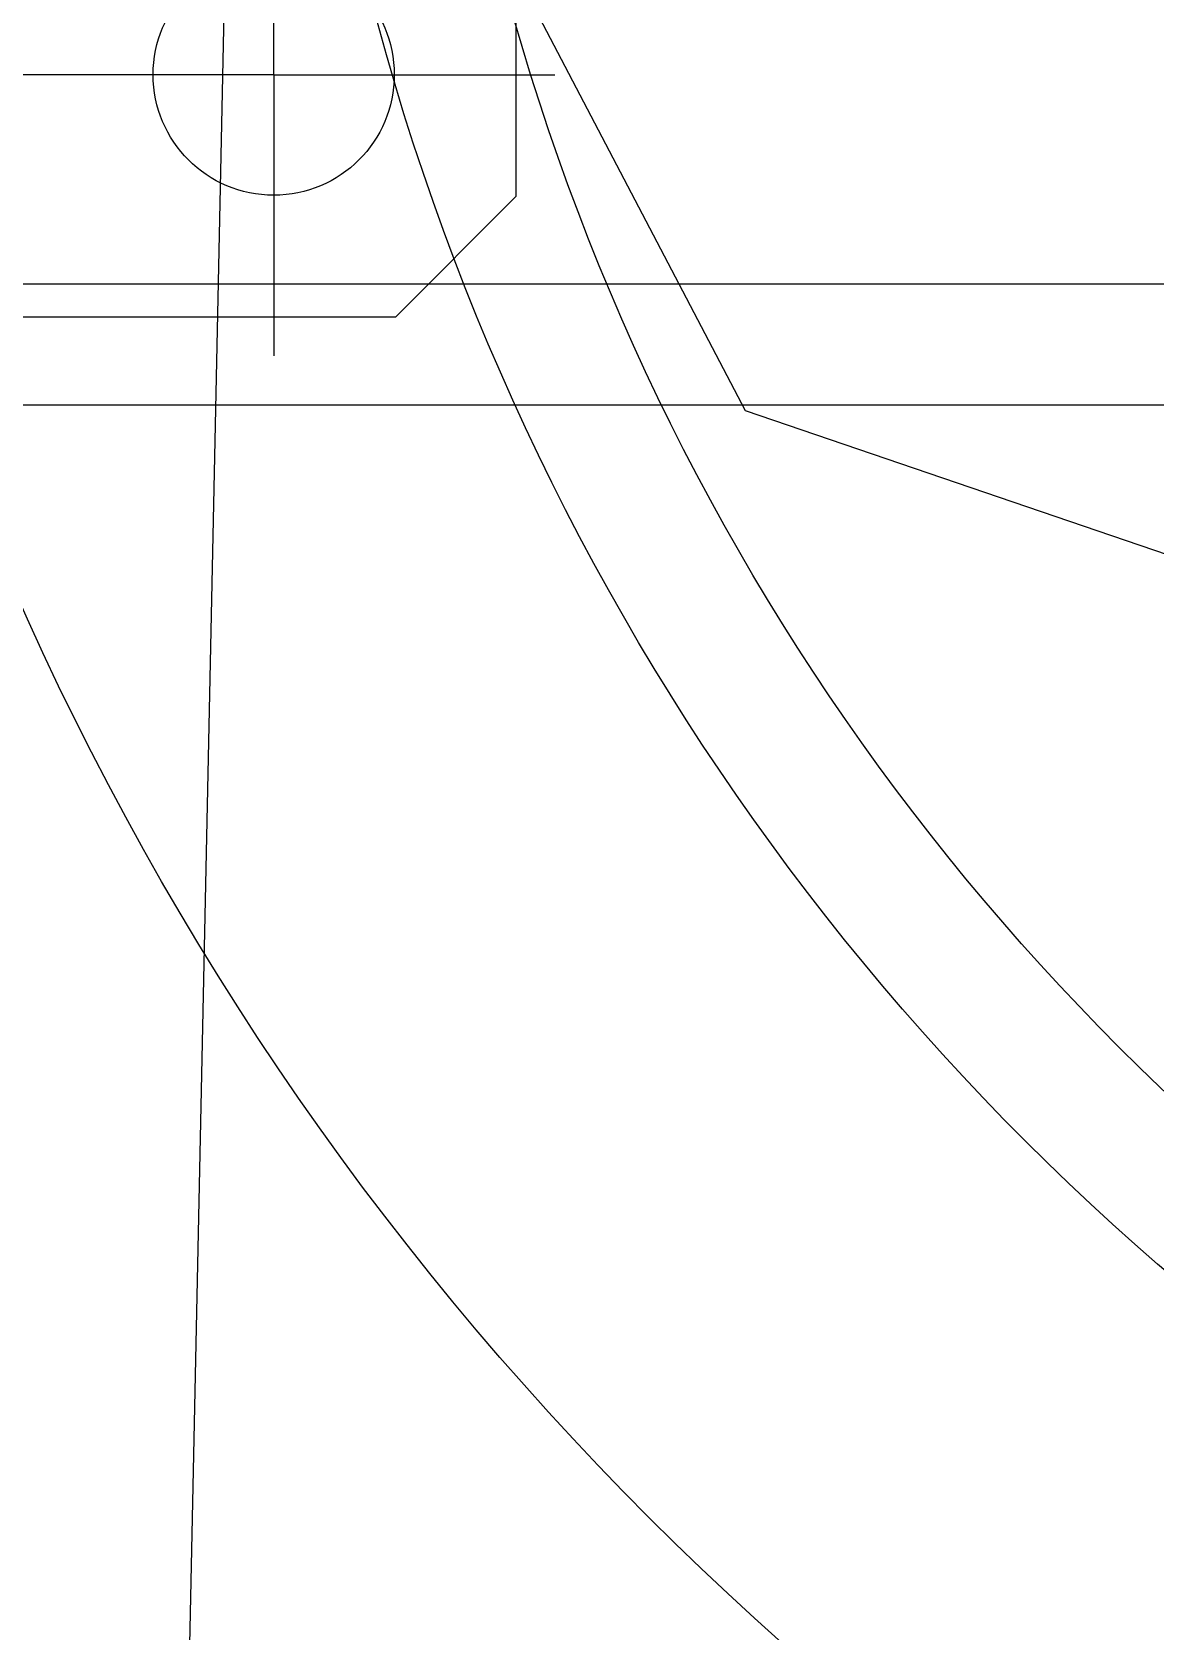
# Model space of a CAD drawing. Extents: x -381 to 213, y -63 to 250.
# Drawn here: x -152.47 to -138.5, y -15.53 to 4.36 of the extents above; entities that cross this region are included whole.
import ezdxf

# ---------------------------------------------------------------- set-up
doc = ezdxf.new("R2010")
doc.units = 0
doc.header["$MEASUREMENT"] = 0
for name, pattern in [('K5LT65535', [0]), ('K5LT_AXLED', [19.5, 15, -1.5, 1.5, -1.5]), ('K5LT_BASIC', [0])]:
    doc.linetypes.add(name, pattern=pattern)
doc.layers.add('Системный слой', color=7, linetype='Continuous')

# ---------------------------------------------------------------- blocks, each defined once
blk = doc.blocks.new('*U')
at = {"layer": 'Системный слой', "color": 5, "linetype": 'K5LT_BASIC'}
for p, q in [((65.617, 15.679), (65.617, -4.321)), ((156.17, 1.223), (-168.83, 1.223)), ((-168.83, -0.277), (156.17, -0.277)), ((65.617, -4.321), (64.117, -5.821)), ((64.117, -5.821), (44.117, -5.821))]:
    blk.add_line(p, q, dxfattribs=at)
at = {"layer": 'Системный слой', "color": 30, "linetype": 'K5LT_AXLED'}
for q in [(62.602, 0.694), (59.102, -2.806), (66.102, -2.806), (62.602, -6.306)]:
    blk.add_line((62.602, -2.806), q, dxfattribs=at)
blk = doc.blocks.new('*F')
at = {"layer": 'Системный слой', "color": 5, "linetype": 'K5LT65535'}
for points in [[(61.31, -34.166), (-32.345, -34.121), (-47.082, -29.094), (-58.662, -6.988), (-60.958, -2.49), (-65.073, -0.385), (-75.983, 2.103), (-86.605, 2.103), (-95.888, 2.103), (-104.022, -0.385), (-108.998, -5.361), (-114.262, -13.687), (-130.243, -13.687), (-130.243, 12.152), (-51.58, 12.152), (-42.01, -15.983), (-39.427, -18.567), (-35.886, -20.385), (-31.867, -21.534), (54.835, -21.534), (57.084, -19.285), (57.084, 15.692), (64.596, 15.692), (64.622, 7.622)], [(88.903, -4.978), (73.671, -34.166), (61.31, -34.166), (62.188, 7.622), (64.622, 7.622), (81.088, -5.377), (88.903, -4.978)]]:
    blk.add_lwpolyline(points, dxfattribs=at)
at = {"layer": 'Системный слой', "color": 5, "linetype": 'K5LT_BASIC'}
for centre, radius in [((94.013, 5.981), 62.534), ((94.013, 5.981), 62.534), ((94.013, 5.981), 37.817), ((94.013, 5.981), 37.817), ((94.013, 5.981), 31.192), ((94.013, 5.981), 31.192), ((94.013, 5.982), 29.543), ((94.013, 5.982), 29.543), ((62.602, -2.806), 1.5)]:
    blk.add_circle(centre, radius, dxfattribs=at)
at = {"layer": 'Системный слой'}
blk.add_blockref('*U', (0, 0), dxfattribs=at)
blk.add_blockref('*U', (0, 0), dxfattribs=at)
blk.add_blockref('*U', (0, 0), dxfattribs=at)
blk.add_blockref('*U', (0, 0), dxfattribs=at)
blk.add_blockref('*U', (0, 0), dxfattribs=at)
blk.add_blockref('*U', (0, 0), dxfattribs=at)
blk.add_blockref('*U', (0, 0), dxfattribs=at)
blk.add_blockref('*U', (0, 0), dxfattribs=at)
blk.add_blockref('*U', (0, 0), dxfattribs=at)
blk.add_blockref('*U', (0, 0), dxfattribs=at)
blk.add_blockref('*U', (0, 0), dxfattribs=at)
blk.add_blockref('*U', (0, 0), dxfattribs=at)
blk.add_blockref('*U', (0, 0), dxfattribs=at)
blk.add_blockref('*U', (0, 0), dxfattribs=at)
blk.add_blockref('*U', (0, 0), dxfattribs=at)
blk.add_blockref('*U', (0, 0), dxfattribs=at)
blk.add_blockref('*U', (0, 0), dxfattribs=at)
blk.add_blockref('*U', (0, 0), dxfattribs=at)
blk.add_blockref('*U', (0, 0), dxfattribs=at)
blk.add_blockref('*U', (0, 0), dxfattribs=at)
blk.add_blockref('*U', (0, 0), dxfattribs=at)
blk.add_blockref('*U', (0, 0), dxfattribs=at)
blk.add_blockref('*U', (0, 0), dxfattribs=at)
blk.add_blockref('*U', (0, 0), dxfattribs=at)
blk.add_blockref('*U', (0, 0), dxfattribs=at)
blk.add_blockref('*U', (0, 0), dxfattribs=at)
blk.add_blockref('*U', (0, 0), dxfattribs=at)
blk.add_blockref('*U', (0, 0), dxfattribs=at)
blk.add_blockref('*U', (0, 0), dxfattribs=at)
blk.add_blockref('*U', (0, 0), dxfattribs=at)
blk.add_blockref('*U', (0, 0), dxfattribs=at)
blk.add_blockref('*U', (0, 0), dxfattribs=at)
blk.add_blockref('*U', (0, 0), dxfattribs=at)
blk.add_blockref('*U', (0, 0), dxfattribs=at)
blk.add_blockref('*U', (0, 0), dxfattribs=at)
blk.add_blockref('*U', (0, 0), dxfattribs=at)
blk.add_blockref('*U', (0, 0), dxfattribs=at)
blk.add_blockref('*U', (0, 0), dxfattribs=at)
blk.add_blockref('*U', (0, 0), dxfattribs=at)
blk.add_blockref('*U', (0, 0), dxfattribs=at)
blk.add_blockref('*U', (0, 0), dxfattribs=at)
blk.add_blockref('*U', (0, 0), dxfattribs=at)
blk.add_blockref('*U', (0, 0), dxfattribs=at)
blk.add_blockref('*U', (0, 0), dxfattribs=at)
blk.add_blockref('*U', (0, 0), dxfattribs=at)
blk.add_blockref('*U', (0, 0), dxfattribs=at)
blk.add_blockref('*U', (0, 0), dxfattribs=at)
blk.add_blockref('*U', (0, 0), dxfattribs=at)
blk.add_blockref('*U', (0, 0), dxfattribs=at)
blk.add_blockref('*U', (0, 0), dxfattribs=at)
blk.add_blockref('*U', (0, 0), dxfattribs=at)
blk.add_blockref('*U', (0, 0), dxfattribs=at)
blk.add_blockref('*U', (0, 0), dxfattribs=at)
blk.add_blockref('*U', (0, 0), dxfattribs=at)
blk.add_blockref('*U', (0, 0), dxfattribs=at)
blk.add_blockref('*U', (0, 0), dxfattribs=at)
blk.add_blockref('*U', (0, 0), dxfattribs=at)
blk.add_blockref('*U', (0, 0), dxfattribs=at)
blk.add_blockref('*U', (0, 0), dxfattribs=at)
blk.add_blockref('*U', (0, 0), dxfattribs=at)
blk.add_blockref('*U', (0, 0), dxfattribs=at)
blk.add_blockref('*U', (0, 0), dxfattribs=at)
blk.add_blockref('*U', (0, 0), dxfattribs=at)
blk.add_blockref('*U', (0, 0), dxfattribs=at)
blk.add_blockref('*U', (0, 0), dxfattribs=at)
blk.add_blockref('*U', (0, 0), dxfattribs=at)
blk.add_blockref('*U', (0, 0), dxfattribs=at)
blk.add_blockref('*U', (0, 0), dxfattribs=at)
blk.add_blockref('*U', (0, 0), dxfattribs=at)
blk.add_blockref('*U', (0, 0), dxfattribs=at)
blk.add_blockref('*U', (0, 0), dxfattribs=at)
blk.add_blockref('*U', (0, 0), dxfattribs=at)
blk.add_blockref('*U', (0, 0), dxfattribs=at)
blk.add_blockref('*U', (0, 0), dxfattribs=at)
blk.add_blockref('*U', (0, 0), dxfattribs=at)
blk.add_blockref('*U', (0, 0), dxfattribs=at)
blk.add_blockref('*U', (0, 0), dxfattribs=at)
blk.add_blockref('*U', (0, 0), dxfattribs=at)
blk.add_blockref('*U', (0, 0), dxfattribs=at)
blk.add_blockref('*U', (0, 0), dxfattribs=at)
blk.add_blockref('*U', (0, 0), dxfattribs=at)
blk.add_blockref('*U', (0, 0), dxfattribs=at)
blk.add_blockref('*U', (0, 0), dxfattribs=at)
blk.add_blockref('*U', (0, 0), dxfattribs=at)
blk.add_blockref('*U', (0, 0), dxfattribs=at)
blk.add_blockref('*U', (0, 0), dxfattribs=at)
blk.add_blockref('*U', (0, 0), dxfattribs=at)
blk.add_blockref('*U', (0, 0), dxfattribs=at)
blk.add_blockref('*U', (0, 0), dxfattribs=at)
blk.add_blockref('*U', (0, 0), dxfattribs=at)
blk.add_blockref('*U', (0, 0), dxfattribs=at)
blk.add_blockref('*U', (0, 0), dxfattribs=at)
blk.add_blockref('*U', (0, 0), dxfattribs=at)
blk.add_blockref('*U', (0, 0), dxfattribs=at)
blk.add_blockref('*U', (0, 0), dxfattribs=at)
blk.add_blockref('*U', (0, 0), dxfattribs=at)
blk.add_blockref('*U', (0, 0), dxfattribs=at)
blk.add_blockref('*U', (0, 0), dxfattribs=at)
blk.add_blockref('*U', (0, 0), dxfattribs=at)
blk.add_blockref('*U', (0, 0), dxfattribs=at)
blk.add_blockref('*U', (0, 0), dxfattribs=at)
blk.add_blockref('*U', (0, 0), dxfattribs=at)
blk.add_blockref('*U', (0, 0), dxfattribs=at)
blk.add_blockref('*U', (0, 0), dxfattribs=at)
blk.add_blockref('*U', (0, 0), dxfattribs=at)
blk.add_blockref('*U', (0, 0), dxfattribs=at)
blk.add_blockref('*U', (0, 0), dxfattribs=at)
blk.add_blockref('*U', (0, 0), dxfattribs=at)
blk.add_blockref('*U', (0, 0), dxfattribs=at)
blk.add_blockref('*U', (0, 0), dxfattribs=at)
blk.add_blockref('*U', (0, 0), dxfattribs=at)
blk.add_blockref('*U', (0, 0), dxfattribs=at)
blk.add_blockref('*U', (0, 0), dxfattribs=at)
blk.add_blockref('*U', (0, 0), dxfattribs=at)
blk.add_blockref('*U', (0, 0), dxfattribs=at)
blk.add_blockref('*U', (0, 0), dxfattribs=at)
blk.add_blockref('*U', (0, 0), dxfattribs=at)
blk.add_blockref('*U', (0, 0), dxfattribs=at)
blk.add_blockref('*U', (0, 0), dxfattribs=at)
blk.add_blockref('*U', (0, 0), dxfattribs=at)
blk.add_blockref('*U', (0, 0), dxfattribs=at)
blk.add_blockref('*U', (0, 0), dxfattribs=at)
blk.add_blockref('*U', (0, 0), dxfattribs=at)
blk.add_blockref('*U', (0, 0), dxfattribs=at)
blk.add_blockref('*U', (0, 0), dxfattribs=at)
blk.add_blockref('*U', (0, 0), dxfattribs=at)
blk.add_blockref('*U', (0, 0), dxfattribs=at)
blk.add_blockref('*U', (0, 0), dxfattribs=at)
blk.add_blockref('*U', (0, 0), dxfattribs=at)
blk.add_blockref('*U', (0, 0), dxfattribs=at)
blk.add_blockref('*U', (0, 0), dxfattribs=at)
blk.add_blockref('*U', (0, 0), dxfattribs=at)
blk.add_blockref('*U', (0, 0), dxfattribs=at)
blk.add_blockref('*U', (0, 0), dxfattribs=at)
blk.add_blockref('*U', (0, 0), dxfattribs=at)
blk.add_blockref('*U', (0, 0), dxfattribs=at)
blk.add_blockref('*U', (0, 0), dxfattribs=at)
blk.add_blockref('*U', (0, 0), dxfattribs=at)
blk.add_blockref('*U', (0, 0), dxfattribs=at)
blk.add_blockref('*U', (0, 0), dxfattribs=at)
blk.add_blockref('*U', (0, 0), dxfattribs=at)
blk.add_blockref('*U', (0, 0), dxfattribs=at)
blk.add_blockref('*U', (0, 0), dxfattribs=at)
blk.add_blockref('*U', (0, 0), dxfattribs=at)
blk.add_blockref('*U', (0, 0), dxfattribs=at)
blk.add_blockref('*U', (0, 0), dxfattribs=at)
blk.add_blockref('*U', (0, 0), dxfattribs=at)
blk.add_blockref('*U', (0, 0), dxfattribs=at)
blk.add_blockref('*U', (0, 0), dxfattribs=at)
blk.add_blockref('*U', (0, 0), dxfattribs=at)
blk.add_blockref('*U', (0, 0), dxfattribs=at)
blk.add_blockref('*U', (0, 0), dxfattribs=at)
blk.add_blockref('*U', (0, 0), dxfattribs=at)
blk.add_blockref('*U', (0, 0), dxfattribs=at)
blk.add_blockref('*U', (0, 0), dxfattribs=at)
blk.add_blockref('*U', (0, 0), dxfattribs=at)
blk.add_blockref('*U', (0, 0), dxfattribs=at)
blk.add_blockref('*U', (0, 0), dxfattribs=at)
blk.add_blockref('*U', (0, 0), dxfattribs=at)
blk.add_blockref('*U', (0, 0), dxfattribs=at)
blk.add_blockref('*U', (0, 0), dxfattribs=at)
blk.add_blockref('*U', (0, 0), dxfattribs=at)
blk.add_blockref('*U', (0, 0), dxfattribs=at)
blk.add_blockref('*U', (0, 0), dxfattribs=at)
blk.add_blockref('*U', (0, 0), dxfattribs=at)
blk.add_blockref('*U', (0, 0), dxfattribs=at)
blk.add_blockref('*U', (0, 0), dxfattribs=at)
blk.add_blockref('*U', (0, 0), dxfattribs=at)
blk.add_blockref('*U', (0, 0), dxfattribs=at)
blk.add_blockref('*U', (0, 0), dxfattribs=at)
blk.add_blockref('*U', (0, 0), dxfattribs=at)
blk.add_blockref('*U', (0, 0), dxfattribs=at)
blk.add_blockref('*U', (0, 0), dxfattribs=at)
blk.add_blockref('*U', (0, 0), dxfattribs=at)
blk.add_blockref('*U', (0, 0), dxfattribs=at)
blk.add_blockref('*U', (0, 0), dxfattribs=at)
blk.add_blockref('*U', (0, 0), dxfattribs=at)
blk.add_blockref('*U', (0, 0), dxfattribs=at)
blk.add_blockref('*U', (0, 0), dxfattribs=at)
blk.add_blockref('*U', (0, 0), dxfattribs=at)
blk.add_blockref('*U', (0, 0), dxfattribs=at)
blk.add_blockref('*U', (0, 0), dxfattribs=at)
blk.add_blockref('*U', (0, 0), dxfattribs=at)
blk.add_blockref('*U', (0, 0), dxfattribs=at)
blk.add_blockref('*U', (0, 0), dxfattribs=at)
blk.add_blockref('*U', (0, 0), dxfattribs=at)
blk.add_blockref('*U', (0, 0), dxfattribs=at)
blk.add_blockref('*U', (0, 0), dxfattribs=at)
blk.add_blockref('*U', (0, 0), dxfattribs=at)
blk.add_blockref('*U', (0, 0), dxfattribs=at)
blk.add_blockref('*U', (0, 0), dxfattribs=at)
blk.add_blockref('*U', (0, 0), dxfattribs=at)
blk.add_blockref('*U', (0, 0), dxfattribs=at)
blk.add_blockref('*U', (0, 0), dxfattribs=at)
blk.add_blockref('*U', (0, 0), dxfattribs=at)
blk.add_blockref('*U', (0, 0), dxfattribs=at)
blk.add_blockref('*U', (0, 0), dxfattribs=at)
blk.add_blockref('*U', (0, 0), dxfattribs=at)
blk.add_blockref('*U', (0, 0), dxfattribs=at)
blk.add_blockref('*U', (0, 0), dxfattribs=at)
blk.add_blockref('*U', (0, 0), dxfattribs=at)
blk.add_blockref('*U', (0, 0), dxfattribs=at)
blk.add_blockref('*U', (0, 0), dxfattribs=at)
blk.add_blockref('*U', (0, 0), dxfattribs=at)
blk.add_blockref('*U', (0, 0), dxfattribs=at)
blk.add_blockref('*U', (0, 0), dxfattribs=at)
blk.add_blockref('*U', (0, 0), dxfattribs=at)

msp = doc.modelspace()

# ---------------------------------------------------------------- block references
at = {"layer": 'Системный слой'}
for name, p in [('*F', (-96.515, 28.741)), ('*F', (-212.068, 6.637)), ('*U', (0, 0)), ('*U', (0, 0)), ('*U', (0, 0)), ('*U', (0, 0)), ('*U', (0, 0)), ('*U', (0, 0)), ('*U', (0, 0)), ('*U', (0, 0)), ('*U', (0, 0)), ('*U', (0, 0)), ('*U', (0, 0)), ('*U', (0, 0)), ('*U', (0, 0)), ('*U', (0, 0))]:
    msp.add_blockref(name, p, dxfattribs=at)

doc.saveas('drawing.dxf')
